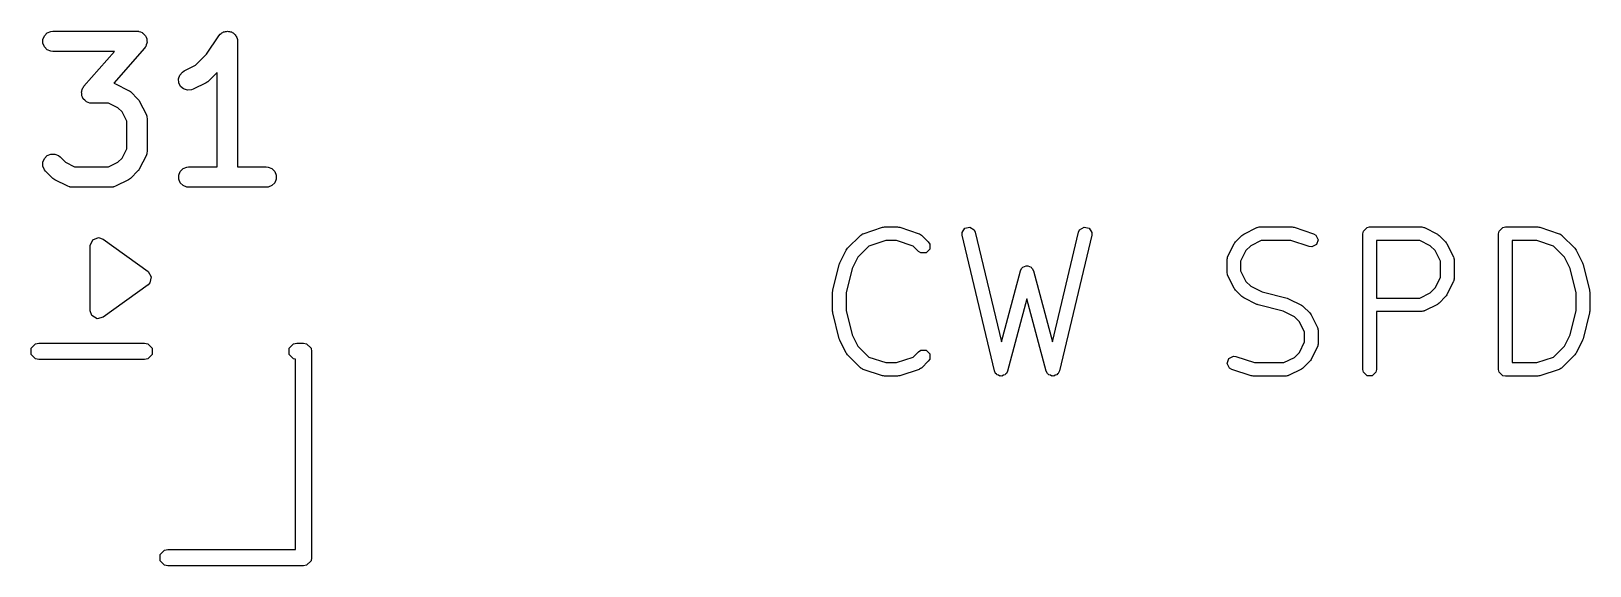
# Model space of a CAD drawing. Header units: millimetres. Extents: x 4 to 152, y 19 to 149.
# Drawn here: x 77.3 to 88.78, y 142.68 to 146.62 of the extents above; entities that cross this region are included whole.
import ezdxf

# ---------------------------------------------------------------- set-up
doc = ezdxf.new("R2010")
doc.units = ezdxf.units.MM
doc.layers.add('F.Silkscreen', color=41, linetype='CONTINUOUS', true_color=0xf2eda1)

msp = doc.modelspace()

# ---------------------------------------------------------------- linework, layer by layer
at = {"layer": 'F.Silkscreen', "linetype": 'CONTINUOUS'}
for p, q in [((77.390727, 146.559813), (77.401926, 146.586849)), ((77.401926, 146.586849), (77.422618, 146.607541)), ((77.422618, 146.607541), (77.449654, 146.61874)), ((77.449654, 146.61874), (77.464286, 146.620181)), ((77.464286, 146.620181), (78.083333, 146.620181)), ((78.083333, 146.620181), (78.091071, 146.619419)), ((78.091071, 146.619419), (78.093039, 146.61955)), ((78.093039, 146.61955), (78.094394, 146.619092)), ((78.094394, 146.619092), (78.097965, 146.61874)), ((78.097965, 146.61874), (78.109222, 146.614077)), ((78.109222, 146.614077), (78.12076, 146.610175)), ((78.12076, 146.610175), (78.122664, 146.60851)), ((78.122664, 146.60851), (78.125001, 146.607541)), ((78.125001, 146.607541), (78.133611, 146.598931)), ((78.133611, 146.598931), (78.142784, 146.590905)), ((78.142784, 146.590905), (78.143906, 146.588636)), ((78.143906, 146.588636), (78.145693, 146.586849)), ((78.145693, 146.586849), (78.150353, 146.575599)), ((78.150353, 146.575599), (78.155756, 146.564673)), ((78.596476, 146.450104), (78.687596, 146.586784)), ((78.687596, 146.586784), (78.68763, 146.586827)), ((78.68763, 146.586827), (78.68764, 146.586849)), ((78.68764, 146.586849), (78.687691, 146.586901)), ((78.687691, 146.586901), (78.696912, 146.598159)), ((78.696912, 146.598159), (78.703081, 146.602291)), ((78.703081, 146.602291), (78.708332, 146.607541)), ((78.708332, 146.607541), (78.715121, 146.610354)), ((78.715121, 146.610354), (78.721227, 146.614442)), ((78.721227, 146.614442), (78.728507, 146.615899)), ((78.728507, 146.615899), (78.735368, 146.61874)), ((78.735368, 146.61874), (78.742716, 146.61874)), ((78.742716, 146.61874), (78.749921, 146.620181)), ((78.749921, 146.620181), (78.757205, 146.61874)), ((78.757205, 146.61874), (78.764632, 146.61874)), ((78.764632, 146.61874), (78.77142, 146.615928)), ((78.77142, 146.615928), (78.778629, 146.614502)), ((78.778629, 146.614502), (78.784808, 146.610383)), ((78.784808, 146.610383), (78.791668, 146.607541)), ((78.791668, 146.607541), (78.796861, 146.602348)), ((78.796861, 146.602348), (78.802978, 146.59827)), ((78.802978, 146.59827), (78.807111, 146.592098)), ((78.807111, 146.592098), (78.81236, 146.586849)), ((78.81236, 146.586849), (78.815171, 146.580062)), ((78.815171, 146.580062), (78.819261, 146.573955)), ((78.819261, 146.573955), (78.820717, 146.566674)), ((77.390727, 146.530549), (77.390727, 146.559813)), ((77.401926, 146.503513), (77.390727, 146.530549)), ((77.422618, 146.482821), (77.401926, 146.503513)), ((77.449654, 146.471622), (77.422618, 146.482821)), ((77.464286, 146.470181), (77.449654, 146.471622)), ((77.918051, 146.470181), (77.464286, 146.470181)), ((77.693557, 146.213617), (77.918051, 146.470181)), ((78.139776, 146.495793), (77.91288, 146.236484)), ((78.144297, 146.502118), (78.139776, 146.495793)), ((78.145693, 146.503513), (78.144297, 146.502118)), ((78.146241, 146.504837), (78.145693, 146.503513)), ((78.148327, 146.507754), (78.146241, 146.504837)), ((78.152228, 146.519292), (78.148327, 146.507754)), ((78.156892, 146.530549), (78.152228, 146.519292)), ((78.155756, 146.564673), (78.155924, 146.56215)), ((78.155924, 146.56215), (78.156892, 146.559813)), ((78.156892, 146.559813), (78.156892, 146.547629)), ((78.156892, 146.547629), (78.157702, 146.535475)), ((78.157702, 146.535475), (78.156892, 146.53308)), ((78.156892, 146.53308), (78.156892, 146.530549)), ((78.820717, 146.566674), (78.823559, 146.559813)), ((78.823559, 146.559813), (78.824984, 146.545337)), ((78.824984, 146.545337), (78.825, 146.54526)), ((78.825, 146.54526), (78.824994, 146.545234)), ((78.824994, 146.545234), (78.825, 146.545181)), ((78.825, 146.545181), (78.825, 145.620181)), ((78.430745, 146.326549), (78.515097, 146.368725)), ((78.515097, 146.368725), (78.596476, 146.450104)), ((77.91288, 146.236484), (77.926398, 146.231311)), ((77.926398, 146.231311), (78.021636, 146.183692)), ((78.389875, 146.268848), (78.399129, 146.296609)), ((78.391949, 146.239658), (78.389875, 146.268848)), ((78.405036, 146.213483), (78.391949, 146.239658)), ((78.399129, 146.296609), (78.418302, 146.318717)), ((78.418302, 146.318717), (78.430745, 146.326549)), ((78.593065, 146.240004), (78.497827, 146.192385)), ((78.599364, 146.243969), (78.593065, 146.240004)), ((78.601192, 146.244726), (78.599364, 146.243969)), ((78.603248, 146.246415), (78.601192, 146.244726)), ((78.605508, 146.247836), (78.603248, 146.246415)), ((78.606807, 146.249335), (78.605508, 146.247836)), ((78.612557, 146.254053), (78.606807, 146.249335)), ((78.675, 146.316496), (78.612557, 146.254053)), ((78.675, 145.620181), (78.675, 146.316496)), ((77.675631, 146.173935), (77.676441, 146.176331)), ((77.676441, 146.161782), (77.675631, 146.173935)), ((77.676441, 146.178861), (77.681104, 146.190119)), ((77.676441, 146.176331), (77.676441, 146.178861)), ((77.676441, 146.149597), (77.676441, 146.161782)), ((77.677408, 146.147261), (77.676441, 146.149597)), ((77.677577, 146.144737), (77.677408, 146.147261)), ((77.682979, 146.133812), (77.677577, 146.144737)), ((77.681104, 146.190119), (77.685006, 146.201656)), ((77.68764, 146.122561), (77.682979, 146.133812)), ((77.685006, 146.201656), (77.687091, 146.204574)), ((77.687091, 146.204574), (77.68764, 146.205897)), ((77.68764, 146.205897), (77.689035, 146.207293)), ((77.689426, 146.120775), (77.68764, 146.122561)), ((77.689035, 146.207293), (77.693557, 146.213617)), ((77.690549, 146.118505), (77.689426, 146.120775)), ((77.699721, 146.11048), (77.690549, 146.118505)), ((78.021636, 146.183692), (78.027935, 146.179728)), ((78.027935, 146.179728), (78.029763, 146.17897)), ((78.029763, 146.17897), (78.031819, 146.177282)), ((78.031819, 146.177282), (78.034079, 146.17586)), ((78.034079, 146.17586), (78.035378, 146.174362)), ((78.035378, 146.174362), (78.041128, 146.169643)), ((78.041128, 146.169643), (78.088747, 146.122024)), ((78.088747, 146.122024), (78.093465, 146.116275)), ((78.093465, 146.116275), (78.094964, 146.114975)), ((78.094964, 146.114975), (78.096385, 146.112716)), ((78.427144, 146.19431), (78.405036, 146.213483)), ((78.454905, 146.185056), (78.427144, 146.19431)), ((78.484095, 146.18713), (78.454905, 146.185056)), ((78.497827, 146.192385), (78.484095, 146.18713)), ((77.708332, 146.101869), (77.699721, 146.11048)), ((77.710668, 146.100901), (77.708332, 146.101869)), ((77.712573, 146.099235), (77.710668, 146.100901)), ((77.72411, 146.095334), (77.712573, 146.099235)), ((77.735368, 146.09067), (77.72411, 146.095334)), ((77.738938, 146.090319), (77.735368, 146.09067)), ((77.740294, 146.08986), (77.738938, 146.090319)), ((77.742261, 146.089992), (77.740294, 146.08986)), ((77.75, 146.089229), (77.742261, 146.089992)), ((77.875152, 146.089229), (77.75, 146.089229)), ((77.943668, 146.054971), (77.875152, 146.089229)), ((77.974075, 146.024564), (77.943668, 146.054971)), ((78.008333, 145.956048), (77.974075, 146.024564)), ((78.096385, 146.112716), (78.098074, 146.110659)), ((78.098074, 146.110659), (78.098831, 146.108832)), ((78.098831, 146.108832), (78.102796, 146.102532)), ((78.102796, 146.102532), (78.150415, 146.007294)), ((78.150415, 146.007294), (78.15567, 145.993563)), ((78.008333, 145.753363), (78.008333, 145.956048)), ((78.15567, 145.993563), (78.155861, 145.990874)), ((78.155861, 145.990874), (78.156892, 145.988385)), ((78.156892, 145.988385), (78.158333, 145.973753)), ((78.158333, 145.973753), (78.158333, 145.735658)), ((77.390727, 145.655052), (77.401926, 145.682088)), ((77.390727, 145.625789), (77.390727, 145.655052)), ((77.401926, 145.682088), (77.422619, 145.702781)), ((77.422619, 145.702781), (77.449655, 145.713979)), ((77.449655, 145.713979), (77.478918, 145.713979)), ((77.478918, 145.713979), (77.505954, 145.70278)), ((77.505954, 145.70278), (77.51732, 145.693452)), ((77.51732, 145.693452), (77.556332, 145.654439)), ((77.556332, 145.654439), (77.624848, 145.620181)), ((77.875152, 145.620181), (77.943667, 145.654439)), ((77.943667, 145.654439), (77.974074, 145.684847)), ((77.974074, 145.684847), (78.008333, 145.753363)), ((78.150415, 145.702117), (78.102796, 145.606879)), ((78.15567, 145.715848), (78.150415, 145.702117)), ((78.155861, 145.718538), (78.15567, 145.715848)), ((78.156892, 145.721026), (78.155861, 145.718538)), ((78.158333, 145.735658), (78.156892, 145.721026)), ((77.401925, 145.598753), (77.390727, 145.625789)), ((77.411252, 145.587388), (77.401925, 145.598753)), ((77.458871, 145.539768), (77.411252, 145.587388)), ((77.46462, 145.53505), (77.458871, 145.539768)), ((77.624848, 145.620181), (77.875152, 145.620181)), ((78.041129, 145.539768), (78.035379, 145.53505)), ((78.088747, 145.587387), (78.041129, 145.539768)), ((78.093465, 145.593137), (78.088747, 145.587387)), ((78.094964, 145.594436), (78.093465, 145.593137)), ((78.096385, 145.596695), (78.094964, 145.594436)), ((78.098075, 145.598753), (78.096385, 145.596695)), ((78.098832, 145.600583), (78.098075, 145.598753)), ((78.102796, 145.606879), (78.098832, 145.600583)), ((78.390727, 145.559813), (78.401926, 145.586849)), ((78.390727, 145.530549), (78.390727, 145.559813)), ((78.401926, 145.586849), (78.422618, 145.607541)), ((78.422618, 145.607541), (78.449654, 145.61874)), ((78.449654, 145.61874), (78.464286, 145.620181)), ((78.464286, 145.620181), (78.675, 145.620181)), ((78.825, 145.620181), (79.035714, 145.620181)), ((79.035714, 145.620181), (79.050346, 145.61874)), ((79.050346, 145.61874), (79.077382, 145.607541)), ((79.077382, 145.607541), (79.098074, 145.586849)), ((79.098074, 145.586849), (79.109273, 145.559813)), ((79.109273, 145.559813), (79.109273, 145.530549)), ((77.465921, 145.53355), (77.46462, 145.53505)), ((77.46818, 145.532128), (77.465921, 145.53355)), ((77.470237, 145.53044), (77.46818, 145.532128)), ((77.472064, 145.529683), (77.470237, 145.53044)), ((77.478364, 145.525718), (77.472064, 145.529683)), ((77.573602, 145.478099), (77.478364, 145.525718)), ((77.587333, 145.472844), (77.573602, 145.478099)), ((77.590022, 145.472653), (77.587333, 145.472844)), ((77.592511, 145.471622), (77.590022, 145.472653)), ((77.607143, 145.470181), (77.592511, 145.471622)), ((77.892857, 145.470181), (77.607143, 145.470181)), ((77.907489, 145.471622), (77.892857, 145.470181)), ((77.909978, 145.472654), (77.907489, 145.471622)), ((77.912666, 145.472844), (77.909978, 145.472654)), ((77.926398, 145.478099), (77.912666, 145.472844)), ((78.021636, 145.525718), (77.926398, 145.478099)), ((78.027935, 145.529683), (78.021636, 145.525718)), ((78.029763, 145.53044), (78.027935, 145.529683)), ((78.031819, 145.532128), (78.029763, 145.53044)), ((78.034079, 145.53355), (78.031819, 145.532128)), ((78.035379, 145.53505), (78.034079, 145.53355)), ((78.401926, 145.503513), (78.390727, 145.530549)), ((78.422618, 145.482821), (78.401926, 145.503513)), ((78.449654, 145.471622), (78.422618, 145.482821)), ((78.464286, 145.470181), (78.449654, 145.471622)), ((79.035714, 145.470181), (78.464286, 145.470181)), ((79.050346, 145.471622), (79.035714, 145.470181)), ((79.077382, 145.482821), (79.050346, 145.471622)), ((79.098074, 145.503513), (79.077382, 145.482821)), ((79.109273, 145.530549), (79.098074, 145.503513)), ((77.74, 145.04), (77.757574, 145.082426)), ((77.757574, 145.082426), (77.8, 145.1)), ((77.8, 145.1), (77.83529, 145.088524)), ((77.83529, 145.088524), (78.16529, 144.848524)), ((83.316148, 145.020079), (83.411386, 145.115317)), ((83.411386, 145.115317), (83.413467, 145.116708)), ((83.413467, 145.116708), (83.413981, 145.117735)), ((83.413981, 145.117735), (83.420946, 145.121706)), ((83.420946, 145.121706), (83.427607, 145.126156)), ((83.427607, 145.126156), (83.428755, 145.126156)), ((83.428755, 145.126156), (83.43093, 145.127396)), ((83.43093, 145.127396), (83.573786, 145.175015)), ((83.573786, 145.175015), (83.581736, 145.176018)), ((83.581736, 145.176018), (83.589598, 145.177581)), ((83.589598, 145.177581), (83.684836, 145.177581)), ((83.684836, 145.177581), (83.692698, 145.176018)), ((83.692698, 145.176018), (83.700647, 145.175015)), ((83.700647, 145.175015), (83.843504, 145.127396)), ((83.843504, 145.127396), (83.845679, 145.126156)), ((83.845679, 145.126156), (83.846827, 145.126156)), ((83.846827, 145.126156), (83.853491, 145.121703)), ((83.853491, 145.121703), (83.860452, 145.117735)), ((83.860452, 145.117735), (83.860965, 145.116709)), ((83.860965, 145.116709), (83.863048, 145.115317)), ((83.863048, 145.115317), (83.910667, 145.067699)), ((84.159276, 145.135495), (84.179333, 145.168087)), ((84.160006, 145.116), (84.159276, 145.135495)), ((84.398101, 144.116), (84.160006, 145.116)), ((84.179333, 145.168087), (84.21656, 145.176951)), ((84.21656, 145.176951), (84.249152, 145.156894)), ((84.249152, 145.156894), (84.257286, 145.139162)), ((84.257286, 145.139162), (84.449485, 144.331925)), ((84.824948, 144.331925), (85.017149, 145.139162)), ((85.114429, 145.116), (84.876333, 144.116)), ((85.017149, 145.139162), (85.025283, 145.156894)), ((85.025283, 145.156894), (85.057875, 145.176951)), ((85.057875, 145.176951), (85.095102, 145.168087)), ((85.095102, 145.168087), (85.115159, 145.135495)), ((85.115159, 145.135495), (85.114429, 145.116)), ((86.173291, 145.067698), (86.220909, 145.115317)), ((86.220909, 145.115317), (86.227575, 145.119772)), ((86.227575, 145.119772), (86.233904, 145.124683)), ((86.233904, 145.124683), (86.329142, 145.172302)), ((86.329142, 145.172302), (86.331557, 145.172964)), ((86.331557, 145.172964), (86.332369, 145.173775)), ((86.332369, 145.173775), (86.34023, 145.175339)), ((86.34023, 145.175339), (86.347958, 145.177455)), ((86.347958, 145.177455), (86.349046, 145.177093)), ((86.349046, 145.177093), (86.351503, 145.177581)), ((86.351503, 145.177581), (86.589598, 145.177581)), ((86.589598, 145.177581), (86.59746, 145.176018)), ((86.59746, 145.176018), (86.605409, 145.175015)), ((86.605409, 145.175015), (86.748266, 145.127396)), ((86.748266, 145.127396), (86.765214, 145.117735)), ((86.765214, 145.117735), (86.782329, 145.083506)), ((86.782329, 145.083506), (86.770227, 145.047202)), ((87.111027, 145.127581), (87.114833, 145.146715)), ((87.111027, 144.127581), (87.111027, 145.127581)), ((87.114833, 145.146715), (87.141893, 145.173775)), ((87.141893, 145.173775), (87.161027, 145.177581)), ((87.161027, 145.177581), (87.541979, 145.177581)), ((87.541979, 145.177581), (87.544435, 145.177093)), ((87.544435, 145.177093), (87.545524, 145.177455)), ((87.545524, 145.177455), (87.553251, 145.175339)), ((87.553251, 145.175339), (87.561113, 145.173775)), ((87.561113, 145.173775), (87.561924, 145.172964)), ((87.561924, 145.172964), (87.56434, 145.172302)), ((87.56434, 145.172302), (87.659577, 145.124684)), ((87.659577, 145.124684), (87.66591, 145.119769)), ((87.66591, 145.119769), (87.672572, 145.115317)), ((87.672572, 145.115317), (87.720191, 145.067699)), ((88.111027, 145.127581), (88.114833, 145.146715)), ((88.111027, 144.127581), (88.111027, 145.127581)), ((88.114833, 145.146715), (88.141893, 145.173775)), ((88.141893, 145.173775), (88.161027, 145.177581)), ((88.161027, 145.177581), (88.399122, 145.177581)), ((88.399122, 145.177581), (88.406984, 145.176018)), ((88.406984, 145.176018), (88.414933, 145.175015)), ((88.414933, 145.175015), (88.55779, 145.127396)), ((88.55779, 145.127396), (88.559965, 145.126156)), ((88.559965, 145.126156), (88.561113, 145.126156)), ((88.561113, 145.126156), (88.567777, 145.121703)), ((88.567777, 145.121703), (88.574738, 145.117735)), ((88.574738, 145.117735), (88.575251, 145.116709)), ((88.575251, 145.116709), (88.577334, 145.115317)), ((88.577334, 145.115317), (88.672572, 145.020079)), ((77.74, 144.56), (77.74, 145.04)), ((83.259163, 144.911847), (83.306781, 145.007084)), ((83.306781, 145.007084), (83.311696, 145.013418)), ((83.311696, 145.013418), (83.316148, 145.020079)), ((83.473749, 145.036261), (83.392596, 144.955107)), ((83.597711, 145.077581), (83.473749, 145.036261)), ((83.676723, 145.077581), (83.597711, 145.077581)), ((83.800684, 145.036261), (83.676723, 145.077581)), ((83.839956, 144.996988), (83.800684, 145.036261)), ((83.856177, 144.986149), (83.839956, 144.996988)), ((83.894446, 144.986149), (83.856177, 144.986149)), ((83.921506, 145.013209), (83.894446, 144.986149)), ((83.910667, 145.067699), (83.921506, 145.051478)), ((83.921506, 145.051478), (83.921506, 145.013209)), ((86.116306, 144.959466), (86.163924, 145.054703)), ((86.163924, 145.054703), (86.168839, 145.061037)), ((86.168839, 145.061037), (86.173291, 145.067698)), ((86.249738, 145.002726), (86.211027, 144.925302)), ((86.285883, 145.03887), (86.249738, 145.002726)), ((86.363307, 145.077581), (86.285883, 145.03887)), ((86.581485, 145.077581), (86.363307, 145.077581)), ((86.716643, 145.032528), (86.581485, 145.077581)), ((86.735999, 145.030088), (86.716643, 145.032528)), ((86.770227, 145.047202), (86.735999, 145.030088)), ((87.530176, 145.077581), (87.211027, 145.077581)), ((87.211027, 145.077581), (87.211027, 144.653772)), ((87.607599, 145.03887), (87.530176, 145.077581)), ((87.643743, 145.002725), (87.607599, 145.03887)), ((87.682455, 144.925302), (87.643743, 145.002725)), ((87.720191, 145.067699), (87.724645, 145.061033)), ((87.724645, 145.061033), (87.729557, 145.054704)), ((87.729557, 145.054704), (87.777176, 144.959466)), ((88.391009, 145.077581), (88.211027, 145.077581)), ((88.211027, 145.077581), (88.211027, 144.177581)), ((88.51497, 145.036261), (88.391009, 145.077581)), ((88.596123, 144.955108), (88.51497, 145.036261)), ((88.672572, 145.020079), (88.677022, 145.01342)), ((88.677022, 145.01342), (88.681938, 145.007085)), ((88.681938, 145.007085), (88.729557, 144.911847)), ((83.207758, 144.711137), (83.255377, 144.901613)), ((83.255377, 144.901613), (83.257716, 144.906566)), ((83.257716, 144.906566), (83.259163, 144.911847)), ((83.35106, 144.872035), (83.306265, 144.692855)), ((83.392596, 144.955107), (83.35106, 144.872035)), ((84.449485, 144.331925), (84.588905, 144.85475)), ((84.588905, 144.85475), (84.597513, 144.872258)), ((84.597513, 144.872258), (84.603412, 144.875674)), ((84.603412, 144.875674), (84.606827, 144.881571)), ((84.606827, 144.881571), (84.619382, 144.88492)), ((84.619382, 144.88492), (84.630632, 144.891432)), ((84.630632, 144.891432), (84.637218, 144.889676)), ((84.637218, 144.889676), (84.643802, 144.891431)), ((84.643802, 144.891431), (84.655047, 144.884921)), ((84.655047, 144.884921), (84.667607, 144.881571)), ((84.667607, 144.881571), (84.671022, 144.875673)), ((84.671022, 144.875673), (84.676921, 144.872257)), ((84.676921, 144.872257), (84.685529, 144.85475)), ((84.685529, 144.85475), (84.824948, 144.331925)), ((86.111027, 144.937105), (86.111515, 144.939562)), ((86.111027, 144.841867), (86.111027, 144.937105)), ((86.111153, 144.94065), (86.113269, 144.948378)), ((86.111515, 144.939562), (86.111153, 144.94065)), ((86.113269, 144.948378), (86.114833, 144.956239)), ((86.114833, 144.956239), (86.115644, 144.957051)), ((86.115644, 144.957051), (86.116306, 144.959466)), ((86.211027, 144.925302), (86.211027, 144.85367)), ((86.211027, 144.85367), (86.249738, 144.776247)), ((87.682455, 144.806052), (87.682455, 144.925302)), ((87.777176, 144.959466), (87.777837, 144.957051)), ((87.777837, 144.957051), (87.778649, 144.956239)), ((87.778649, 144.956239), (87.780212, 144.948378)), ((87.780212, 144.948378), (87.782329, 144.94065)), ((87.782329, 144.94065), (87.781966, 144.939562)), ((87.781966, 144.939562), (87.782455, 144.937105)), ((87.782455, 144.937105), (87.782455, 144.794248)), ((88.63766, 144.872034), (88.596123, 144.955108)), ((88.682455, 144.692855), (88.63766, 144.872034)), ((88.729557, 144.911847), (88.731003, 144.906566)), ((88.731003, 144.906566), (88.733343, 144.901613)), ((88.733343, 144.901613), (88.780962, 144.711137)), ((78.16529, 144.751476), (77.83529, 144.511476)), ((78.16529, 144.848524), (78.189266, 144.809358)), ((78.178524, 144.76471), (78.16529, 144.751476)), ((78.189266, 144.809358), (78.178524, 144.76471)), ((86.111515, 144.839411), (86.111027, 144.841867)), ((86.111153, 144.838322), (86.111515, 144.839411)), ((86.113269, 144.830595), (86.111153, 144.838322)), ((86.114833, 144.822733), (86.113269, 144.830595)), ((86.115644, 144.821922), (86.114833, 144.822733)), ((86.116306, 144.819506), (86.115644, 144.821922)), ((86.163924, 144.724269), (86.116306, 144.819506)), ((86.249738, 144.776247), (86.285883, 144.740103)), ((86.285883, 144.740103), (86.368955, 144.698567)), ((87.643743, 144.728629), (87.682455, 144.806052)), ((87.777176, 144.771887), (87.729557, 144.676649)), ((87.777837, 144.774303), (87.777176, 144.771887)), ((87.778649, 144.775114), (87.777837, 144.774303)), ((87.780212, 144.782976), (87.778649, 144.775114)), ((87.782329, 144.790703), (87.780212, 144.782976)), ((87.782455, 144.794248), (87.781966, 144.791792)), ((87.781966, 144.791792), (87.782329, 144.790703)), ((83.206265, 144.69901), (83.20746, 144.70502)), ((83.206265, 144.556153), (83.206265, 144.69901)), ((83.20746, 144.70502), (83.207758, 144.711137)), ((83.306265, 144.692855), (83.306265, 144.562308)), ((84.637217, 144.647814), (84.495053, 144.114698)), ((84.779381, 144.114698), (84.637217, 144.647814)), ((86.168839, 144.717936), (86.163924, 144.724269)), ((86.173291, 144.711274), (86.168839, 144.717936)), ((86.220909, 144.663655), (86.173291, 144.711274)), ((86.227575, 144.659201), (86.220909, 144.663655)), ((86.233904, 144.654289), (86.227575, 144.659201)), ((86.329142, 144.60667), (86.233904, 144.654289)), ((86.368955, 144.698567), (86.554106, 144.652279)), ((86.554106, 144.652279), (86.559058, 144.64994)), ((86.559058, 144.64994), (86.56434, 144.648493)), ((86.56434, 144.648493), (86.659577, 144.600875)), ((87.211027, 144.653772), (87.530176, 144.653772)), ((87.530176, 144.653772), (87.607599, 144.692484)), ((87.607599, 144.692484), (87.643743, 144.728629)), ((87.720191, 144.663654), (87.672572, 144.616036)), ((87.724645, 144.670321), (87.720191, 144.663654)), ((87.729557, 144.676649), (87.724645, 144.670321)), ((88.682455, 144.562308), (88.682455, 144.692855)), ((88.780962, 144.711137), (88.781259, 144.70502)), ((88.781259, 144.70502), (88.782455, 144.69901)), ((88.782455, 144.69901), (88.782455, 144.556153)), ((77.751476, 144.52471), (77.74, 144.56)), ((77.790642, 144.500734), (77.751476, 144.52471)), ((77.83529, 144.511476), (77.790642, 144.500734)), ((83.20746, 144.550144), (83.206265, 144.556153)), ((83.207758, 144.544026), (83.20746, 144.550144)), ((83.255377, 144.35355), (83.207758, 144.544026)), ((83.306265, 144.562308), (83.35106, 144.383128)), ((86.334423, 144.605224), (86.329142, 144.60667)), ((86.339376, 144.602884), (86.334423, 144.605224)), ((86.524528, 144.556596), (86.339376, 144.602884)), ((86.607599, 144.515061), (86.524528, 144.556596)), ((86.643743, 144.478916), (86.607599, 144.515061)), ((86.659577, 144.600875), (86.66591, 144.59596)), ((86.66591, 144.59596), (86.672572, 144.591508)), ((86.672572, 144.591508), (86.720191, 144.54389)), ((86.720191, 144.54389), (86.724645, 144.537224)), ((86.724645, 144.537224), (86.729557, 144.530895)), ((86.729557, 144.530895), (86.777176, 144.435657)), ((87.541979, 144.553772), (87.211027, 144.553772)), ((87.211027, 144.553772), (87.211027, 144.127581)), ((87.544435, 144.554261), (87.541979, 144.553772)), ((87.545524, 144.553898), (87.544435, 144.554261)), ((87.553251, 144.556015), (87.545524, 144.553898)), ((87.561113, 144.557578), (87.553251, 144.556015)), ((87.561924, 144.55839), (87.561113, 144.557578)), ((87.56434, 144.559051), (87.561924, 144.55839)), ((87.659577, 144.606669), (87.56434, 144.559051)), ((87.66591, 144.611585), (87.659577, 144.606669)), ((87.672572, 144.616036), (87.66591, 144.611585)), ((88.63766, 144.38313), (88.682455, 144.562308)), ((88.780962, 144.544026), (88.733343, 144.35355)), ((88.781259, 144.550144), (88.780962, 144.544026)), ((88.782455, 144.556153), (88.781259, 144.550144)), ((86.682455, 144.401493), (86.643743, 144.478916)), ((86.682455, 144.329862), (86.682455, 144.401493)), ((86.777176, 144.435657), (86.777837, 144.433242)), ((86.777837, 144.433242), (86.778649, 144.43243)), ((86.778649, 144.43243), (86.780212, 144.424569)), ((86.780212, 144.424569), (86.782329, 144.416841)), ((86.782329, 144.416841), (86.781966, 144.415753)), ((86.781966, 144.415753), (86.782455, 144.413296)), ((86.782455, 144.413296), (86.782455, 144.318058)), ((77.304567, 144.282961), (77.337039, 144.315433)), ((77.304567, 144.237039), (77.304567, 144.282961)), ((77.337039, 144.315433), (77.36, 144.32)), ((77.36, 144.32), (78.14, 144.32)), ((78.14, 144.32), (78.162961, 144.315433)), ((78.162961, 144.315433), (78.195433, 144.282961)), ((78.195433, 144.282961), (78.195433, 144.237039)), ((79.204567, 144.282961), (79.237039, 144.315433)), ((79.204567, 144.237039), (79.204567, 144.282961)), ((79.237039, 144.315433), (79.26, 144.32)), ((79.26, 144.32), (79.31, 144.32)), ((79.31, 144.32), (79.332961, 144.315433)), ((79.332961, 144.315433), (79.365433, 144.282961)), ((79.365433, 144.282961), (79.37, 144.26)), ((83.257716, 144.348598), (83.255377, 144.35355)), ((83.259163, 144.343316), (83.257716, 144.348598)), ((83.306781, 144.248079), (83.259163, 144.343316)), ((83.35106, 144.383128), (83.392595, 144.300058)), ((83.392595, 144.300058), (83.473751, 144.218901)), ((86.643743, 144.252439), (86.682455, 144.329862)), ((86.777176, 144.295697), (86.729557, 144.200459)), ((86.777837, 144.298113), (86.777176, 144.295697)), ((86.778649, 144.298924), (86.777837, 144.298113)), ((86.780212, 144.306786), (86.778649, 144.298924)), ((86.782329, 144.314513), (86.780212, 144.306786)), ((86.782455, 144.318058), (86.781966, 144.315602)), ((86.781966, 144.315602), (86.782329, 144.314513)), ((88.514969, 144.218902), (88.596123, 144.300056)), ((88.596123, 144.300056), (88.63766, 144.38313)), ((88.729557, 144.343316), (88.681938, 144.248078)), ((88.731003, 144.348598), (88.729557, 144.343316)), ((88.733343, 144.35355), (88.731003, 144.348598)), ((77.337039, 144.204567), (77.304567, 144.237039)), ((77.36, 144.2), (77.337039, 144.204567)), ((78.14, 144.2), (77.36, 144.2)), ((78.162961, 144.204567), (78.14, 144.2)), ((78.195433, 144.237039), (78.162961, 144.204567)), ((79.237039, 144.204567), (79.204567, 144.237039)), ((79.25, 144.20199), (79.237039, 144.204567)), ((79.25, 142.8), (79.25, 144.20199)), ((79.37, 144.26), (79.37, 142.74)), ((83.311692, 144.241751), (83.306781, 144.248079)), ((83.316147, 144.235084), (83.311692, 144.241751)), ((83.411386, 144.139845), (83.316147, 144.235084)), ((83.473751, 144.218901), (83.597711, 144.177581)), ((83.597711, 144.177581), (83.676723, 144.177581)), ((83.676723, 144.177581), (83.800683, 144.218902)), ((83.800683, 144.218902), (83.839956, 144.258175)), ((83.839956, 144.258175), (83.856177, 144.269014)), ((83.856177, 144.269014), (83.894446, 144.269014)), ((83.910668, 144.187465), (83.863049, 144.139845)), ((83.894446, 144.269014), (83.921506, 144.241955)), ((83.921506, 144.203686), (83.910668, 144.187465)), ((83.921506, 144.241955), (83.921506, 144.203686)), ((86.111153, 144.171656), (86.123254, 144.20796)), ((86.128267, 144.137427), (86.111153, 144.171656)), ((86.123254, 144.20796), (86.157483, 144.225074)), ((86.157483, 144.225074), (86.176838, 144.222634)), ((86.176838, 144.222634), (86.311997, 144.177581)), ((86.311997, 144.177581), (86.530176, 144.177581)), ((86.530176, 144.177581), (86.607597, 144.216292)), ((86.607597, 144.216292), (86.643743, 144.252439)), ((86.720192, 144.187465), (86.672573, 144.139845)), ((86.724645, 144.194131), (86.720192, 144.187465)), ((86.729557, 144.200459), (86.724645, 144.194131)), ((88.211027, 144.177581), (88.391009, 144.177581)), ((88.391009, 144.177581), (88.514969, 144.218902)), ((88.672573, 144.235084), (88.577335, 144.139845)), ((88.677026, 144.24175), (88.672573, 144.235084)), ((88.681938, 144.248078), (88.677026, 144.24175)), ((83.413467, 144.138455), (83.411386, 144.139845)), ((83.413981, 144.137427), (83.413467, 144.138455)), ((83.420946, 144.133457), (83.413981, 144.137427)), ((83.427607, 144.129006), (83.420946, 144.133457)), ((83.428755, 144.129006), (83.427607, 144.129006)), ((83.43093, 144.127766), (83.428755, 144.129006)), ((83.573786, 144.080147), (83.43093, 144.127766)), ((83.581736, 144.079145), (83.573786, 144.080147)), ((83.589598, 144.077581), (83.581736, 144.079145)), ((83.684836, 144.077581), (83.589598, 144.077581)), ((83.692698, 144.079145), (83.684836, 144.077581)), ((83.700647, 144.080147), (83.692698, 144.079145)), ((83.843504, 144.127766), (83.700647, 144.080147)), ((83.845679, 144.129006), (83.843504, 144.127766)), ((83.846828, 144.129006), (83.845679, 144.129006)), ((83.853498, 144.133464), (83.846828, 144.129006)), ((83.860452, 144.137427), (83.853498, 144.133464)), ((83.860964, 144.138453), (83.860452, 144.137427)), ((83.863049, 144.139845), (83.860964, 144.138453)), ((84.406235, 144.098268), (84.398101, 144.116)), ((84.412604, 144.094349), (84.406235, 144.098268)), ((84.416351, 144.087877), (84.412604, 144.094349)), ((84.428296, 144.084692), (84.416351, 144.087877)), ((84.438827, 144.078211), (84.428296, 144.084692)), ((84.446102, 144.079944), (84.438827, 144.078211)), ((84.453326, 144.078017), (84.446102, 144.079944)), ((84.464024, 144.084211), (84.453326, 144.078017)), ((84.476054, 144.087075), (84.464024, 144.084211)), ((84.479973, 144.093445), (84.476054, 144.087075)), ((84.486445, 144.097191), (84.479973, 144.093445)), ((84.495053, 144.114698), (84.486445, 144.097191)), ((84.787989, 144.09719), (84.779381, 144.114698)), ((84.794461, 144.093443), (84.787989, 144.09719)), ((84.79838, 144.087075), (84.794461, 144.093443)), ((84.810406, 144.084212), (84.79838, 144.087075)), ((84.821108, 144.078016), (84.810406, 144.084212)), ((84.828333, 144.079943), (84.821108, 144.078016)), ((84.835607, 144.078211), (84.828333, 144.079943)), ((84.846136, 144.084692), (84.835607, 144.078211)), ((84.858083, 144.087877), (84.846136, 144.084692)), ((84.861829, 144.094349), (84.858083, 144.087877)), ((84.868199, 144.098268), (84.861829, 144.094349)), ((84.876333, 144.116), (84.868199, 144.098268)), ((86.145216, 144.127766), (86.128267, 144.137427)), ((86.288072, 144.080147), (86.145216, 144.127766)), ((86.296022, 144.079145), (86.288072, 144.080147)), ((86.303884, 144.077581), (86.296022, 144.079145)), ((86.541979, 144.077581), (86.303884, 144.077581)), ((86.544435, 144.07807), (86.541979, 144.077581)), ((86.545524, 144.077707), (86.544435, 144.07807)), ((86.553251, 144.079824), (86.545524, 144.077707)), ((86.561113, 144.081387), (86.553251, 144.079824)), ((86.561924, 144.082199), (86.561113, 144.081387)), ((86.56434, 144.08286), (86.561924, 144.082199)), ((86.659577, 144.130478), (86.56434, 144.08286)), ((86.665904, 144.135389), (86.659577, 144.130478)), ((86.672573, 144.139845), (86.665904, 144.135389)), ((87.114833, 144.108447), (87.111027, 144.127581)), ((87.141893, 144.081387), (87.114833, 144.108447)), ((87.180161, 144.081387), (87.141893, 144.081387)), ((87.207221, 144.108447), (87.180161, 144.081387)), ((87.211027, 144.127581), (87.207221, 144.108447)), ((88.114833, 144.108447), (88.111027, 144.127581)), ((88.141893, 144.081387), (88.114833, 144.108447)), ((88.161027, 144.077581), (88.141893, 144.081387)), ((88.399122, 144.077581), (88.161027, 144.077581)), ((88.406984, 144.079145), (88.399122, 144.077581)), ((88.414933, 144.080147), (88.406984, 144.079145)), ((88.55779, 144.127766), (88.414933, 144.080147)), ((88.559965, 144.129006), (88.55779, 144.127766)), ((88.561114, 144.129006), (88.559965, 144.129006)), ((88.567784, 144.133464), (88.561114, 144.129006)), ((88.574738, 144.137427), (88.567784, 144.133464)), ((88.57525, 144.138453), (88.574738, 144.137427)), ((88.577335, 144.139845), (88.57525, 144.138453)), ((78.254567, 142.762961), (78.287039, 142.795433)), ((78.287039, 142.795433), (78.31, 142.8)), ((78.31, 142.8), (79.25, 142.8)), ((78.254567, 142.717039), (78.254567, 142.762961)), ((78.287039, 142.684567), (78.254567, 142.717039)), ((78.31, 142.68), (78.287039, 142.684567)), ((79.31, 142.68), (78.31, 142.68)), ((79.332961, 142.684567), (79.31, 142.68)), ((79.365433, 142.717039), (79.332961, 142.684567)), ((79.37, 142.74), (79.365433, 142.717039))]:
    msp.add_line(p, q, dxfattribs=at)

doc.saveas('drawing.dxf')
